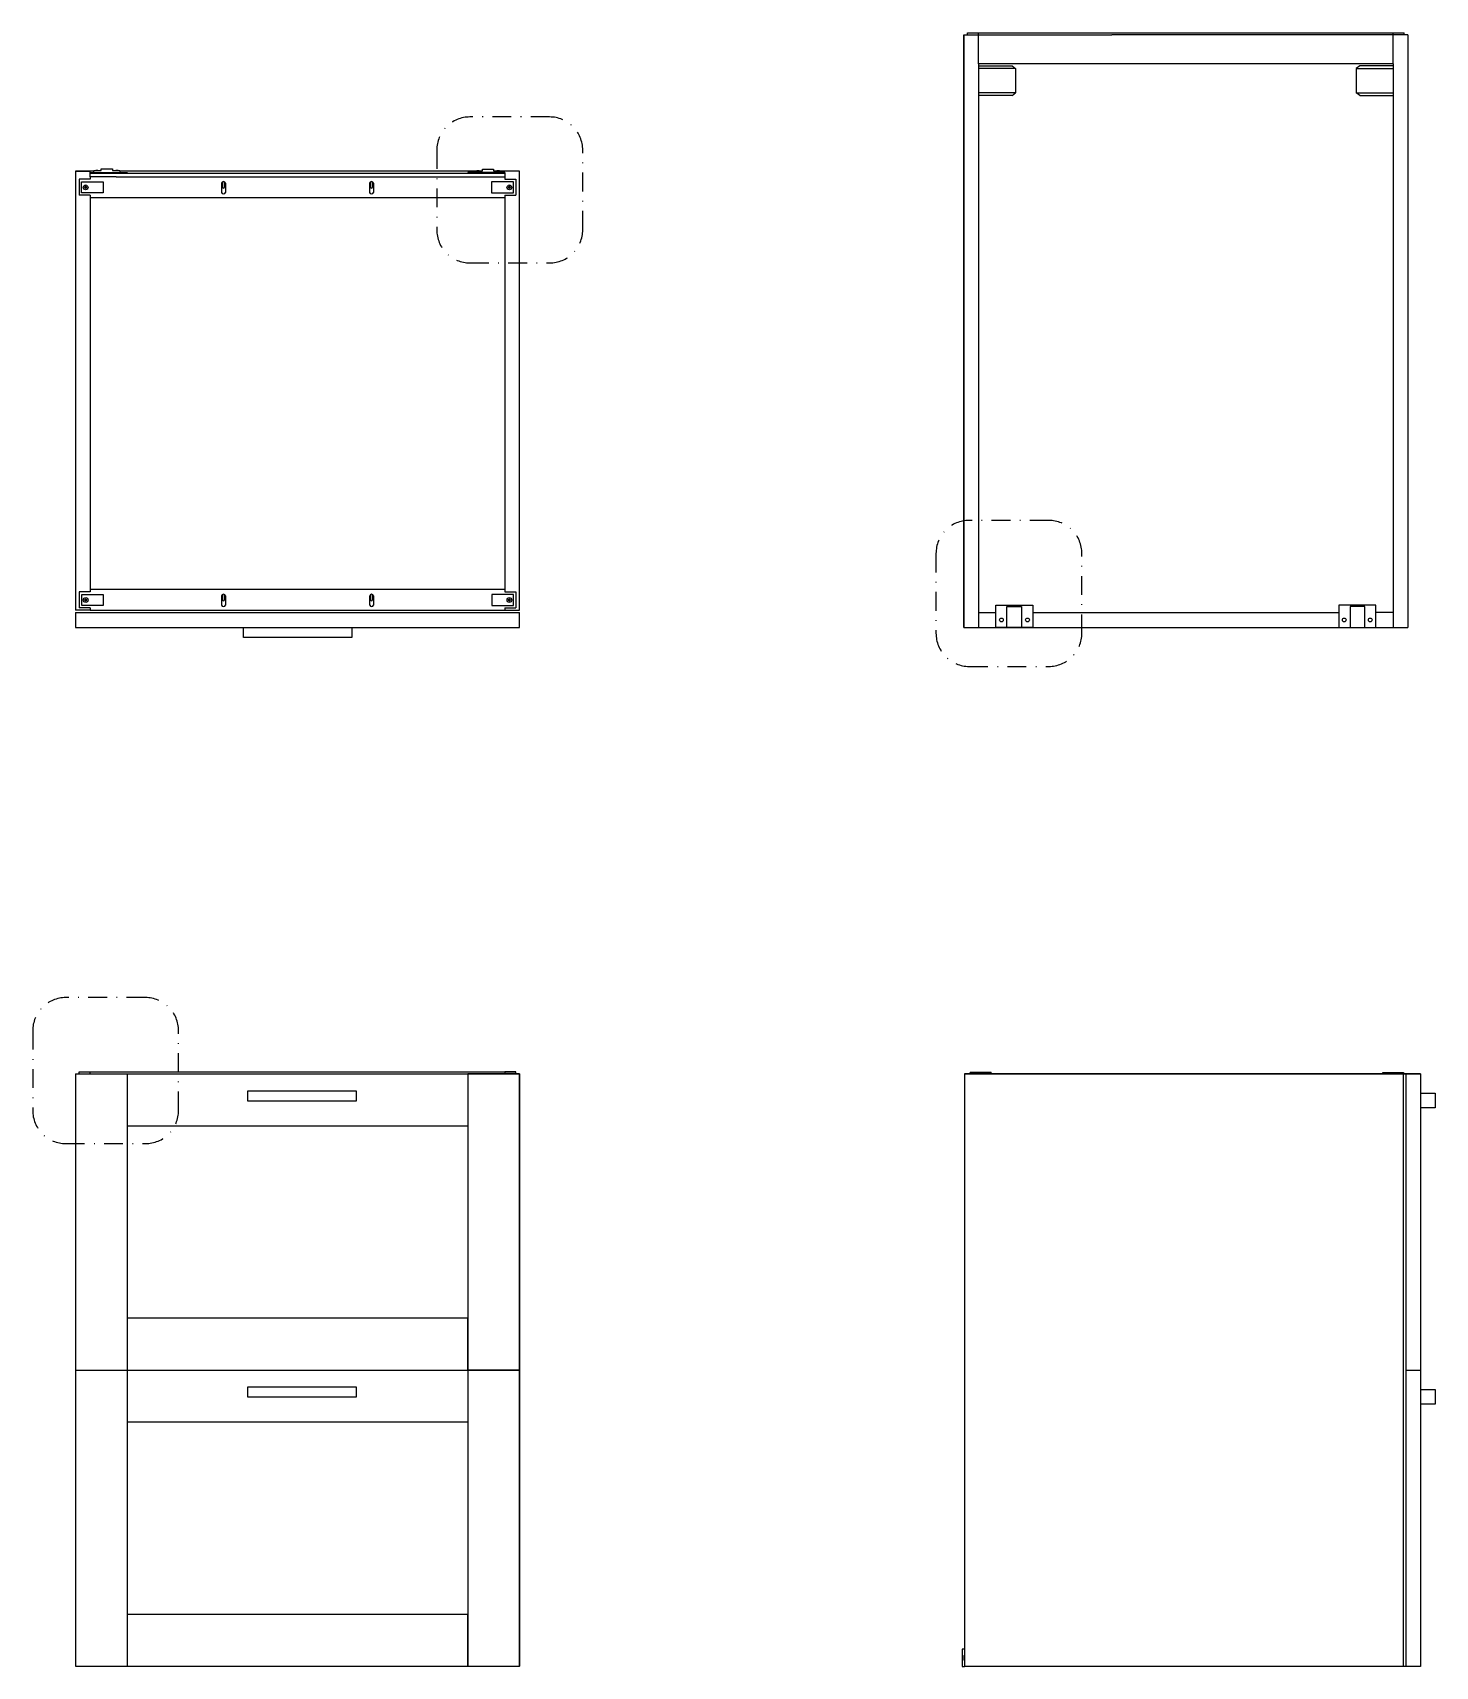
# Model space of a CAD drawing. Header units: millimetres. Extents: x 725 to 2544, y 1197 to 2001.
# Drawn here: x 745.3 to 934.8, y 1197.2 to 1417.8 of the extents above; entities that cross this region are included whole.
import ezdxf

# ---------------------------------------------------------------- set-up
doc = ezdxf.new("R2010")
doc.units = ezdxf.units.MM
doc.linetypes.add('TRATTOPUNTO', pattern=[25.4, 12.7, -6.35, 0, -6.35])
for name, color, linetype in [('A-FURN', 1, 'Continuous'), ('ARREDI', 1, 'Continuous'), ('TRATTEGGIO', 5, 'Continuous'), ('VITI E CERNIERE', 8, 'Continuous')]:
    doc.layers.add(name, color=color, linetype=linetype)

msp = doc.modelspace()

# ---------------------------------------------------------------- linework, layer by layer
at = {"layer": 'A-FURN'}
for p, q in [((753.1, 1339.81), (751.1, 1339.81)), ((809.1, 1339.81), (811.1, 1339.81)), ((871.49, 1277.21), (871.2, 1277.21)), ((874.75, 1277.21), (875.51, 1277.21)), ((930.5, 1277.21), (930.8, 1277.21))]:
    msp.add_line(p, q, dxfattribs=at)
at = {"layer": 'ARREDI'}
for p, q in [((871.1, 1417.51), (871.1, 1337.51)), ((871.1, 1337.51), (871.1, 1417.51)), ((871.1, 1417.51), (891.1, 1417.51)), ((931.1, 1417.51), (891.1, 1417.51)), ((931.1, 1417.51), (929.1, 1417.51)), ((931.1, 1417.51), (931.1, 1337.51)), ((931.1, 1417.51), (931.1, 1397.51)), ((873.1, 1413.62), (873.1, 1337.51)), ((929.1, 1413.62), (929.1, 1337.51)), ((753.6, 1399.11), (751.1, 1399.11)), ((751.1, 1399.11), (751.1, 1339.81)), ((751.1, 1399.11), (753.1, 1399.11)), ((751.1, 1399.11), (751.6, 1399.11)), ((753.1, 1398.94), (753.1, 1399.11)), ((805.1, 1399.11), (757.1, 1399.11)), ((811.1, 1399.11), (808.61, 1399.11)), ((811.1, 1399.11), (809.1, 1399.11)), ((811.1, 1339.81), (811.1, 1399.11)), ((931.1, 1397.51), (931.1, 1377.51)), ((753.1, 1395.54), (753.1, 1342.63)), ((809.1, 1395.54), (809.11, 1342.63)), ((931.1, 1377.51), (931.1, 1357.51)), ((931.1, 1357.51), (931.1, 1337.51)), ((751.1, 1339.51), (811.1, 1339.51)), ((751.1, 1339.51), (751.1, 1337.51)), ((811.1, 1337.51), (811.1, 1339.51)), ((873.1, 1339.51), (875.42, 1339.51)), ((880.42, 1339.51), (921.78, 1339.51)), ((929.1, 1339.51), (926.78, 1339.51)), ((929.1, 1339.51), (928.1, 1339.51)), ((751.1, 1337.51), (811.1, 1337.51)), ((773.79, 1336.12), (773.79, 1337.51)), ((773.79, 1337.51), (788.42, 1337.51)), ((788.42, 1337.51), (788.42, 1336.12)), ((871.1, 1337.51), (931.1, 1337.51)), ((788.42, 1336.12), (773.79, 1336.12)), ((751.1, 1277.21), (811.1, 1277.22)), ((751.1, 1277.21), (751.1, 1197.23)), ((751.1, 1277.21), (758.1, 1277.21)), ((758.1, 1277.21), (758.1, 1197.24)), ((758.1, 1277.21), (758.1, 1270.21)), ((811.1, 1277.21), (804.1, 1277.21)), ((804.1, 1277.21), (804.1, 1237.23)), ((811.1, 1277.23), (811.1, 1237.23)), ((811.1, 1197.21), (811.1, 1277.21)), ((871.2, 1277.21), (930.5, 1277.21)), ((932.8, 1277.21), (871.2, 1277.21)), ((871.2, 1277.21), (871.2, 1197.21)), ((871.49, 1277.21), (871.2, 1277.21)), ((871.2, 1277.21), (871.2, 1269.51)), ((874.75, 1277.21), (875.51, 1277.21)), ((930.5, 1277.21), (930.8, 1277.21)), ((930.5, 1197.21), (930.5, 1277.21)), ((930.8, 1277.21), (932.8, 1277.21)), ((932.8, 1277.21), (930.8, 1277.21)), ((930.8, 1277.21), (930.8, 1197.21)), ((932.8, 1277.21), (932.8, 1197.21)), ((932.8, 1277.21), (932.8, 1274.59)), ((774.38, 1273.53), (774.38, 1274.93)), ((774.38, 1274.93), (789.01, 1274.93)), ((789.01, 1273.53), (774.38, 1273.53)), ((789.01, 1274.93), (789.01, 1273.53)), ((932.8, 1274.59), (932.8, 1274.59)), ((932.8, 1274.59), (934.8, 1274.59)), ((934.8, 1274.59), (934.8, 1272.62)), ((934.8, 1272.62), (932.8, 1272.62)), ((758.1, 1270.21), (804.1, 1270.21)), ((871.2, 1269.51), (871.2, 1199.51)), ((804.1, 1244.23), (758.1, 1244.23)), ((804.1, 1237.23), (804.1, 1244.23)), ((751.1, 1237.22), (811.1, 1237.23)), ((751.1, 1237.22), (811.1, 1237.22)), ((751.1, 1237.22), (751.1, 1197.23)), ((751.1, 1237.22), (758.1, 1237.22)), ((758.1, 1237.22), (758.1, 1197.23)), ((758.1, 1237.22), (758.1, 1230.22)), ((804.1, 1237.23), (804.1, 1197.23)), ((811.1, 1237.22), (804.1, 1237.22)), ((804.1, 1237.22), (804.1, 1197.23)), ((811.1, 1237.24), (811.1, 1197.24)), ((811.1, 1237.23), (811.1, 1197.23)), ((930.8, 1237.21), (932.8, 1237.21)), ((932.8, 1237.21), (932.8, 1234.59)), ((774.38, 1233.54), (774.38, 1234.94)), ((774.38, 1234.94), (789.01, 1234.94)), ((789.01, 1233.54), (774.38, 1233.54)), ((789.01, 1234.94), (789.01, 1233.54)), ((932.8, 1234.59), (934.8, 1234.59)), ((934.8, 1234.59), (934.8, 1232.62)), ((934.8, 1232.62), (932.8, 1232.62)), ((758.1, 1230.22), (804.1, 1230.22)), ((804.1, 1204.23), (758.1, 1204.23)), ((804.1, 1197.23), (804.1, 1204.23)), ((751.1, 1197.23), (811.1, 1197.23)), ((932.8, 1197.21), (871.2, 1197.21)), ((932.8, 1197.21), (871.2, 1197.21)), ((930.8, 1197.21), (930.5, 1197.21))]:
    msp.add_line(p, q, dxfattribs=at)
at = {"layer": 'TRATTEGGIO', "linetype": 'TRATTOPUNTO', "ltscale": 0.2}
for points in [[(804.39, 1386.72), (815.15, 1386.72, 0.414214), (819.63, 1391.2), (819.63, 1401.95, 0.414214), (815.15, 1406.43), (804.39, 1406.43, 0.414214), (799.91, 1401.95), (799.91, 1391.2, 0.414214)], [(871.83, 1332.24), (882.58, 1332.24, 0.414214), (887.06, 1336.72), (887.06, 1347.47, 0.414214), (882.58, 1351.95), (871.83, 1351.95, 0.414214), (867.35, 1347.47), (867.35, 1336.72, 0.414214)], [(749.81, 1267.8), (760.56, 1267.8, 0.414214), (765.04, 1272.28), (765.04, 1283.03, 0.414214), (760.56, 1287.51), (749.81, 1287.51, 0.414214), (745.33, 1283.03), (745.33, 1272.28, 0.414214)]]:
    msp.add_lwpolyline(points, format="xyb", close=True, dxfattribs=at)
at = {"layer": 'VITI E CERNIERE'}
for p, q in [((871.6, 1417.81), (930.6, 1417.81)), ((871.6, 1417.51), (871.6, 1417.81)), ((871.6, 1417.81), (910.6, 1417.81)), ((871.6, 1417.51), (871.6, 1417.81)), ((873.1, 1417.51), (873.1, 1417.81)), ((873.1, 1413.62), (873.1, 1417.81)), ((929.1, 1417.51), (929.1, 1417.81)), ((929.1, 1413.62), (929.1, 1417.81)), ((930.6, 1417.51), (930.6, 1417.81)), ((930.6, 1417.51), (930.6, 1417.81)), ((929.1, 1413.62), (873.1, 1413.62)), ((873.1, 1413.34), (877.63, 1413.34)), ((878.1, 1412.98), (873.1, 1412.98)), ((877.63, 1413.34), (878.1, 1412.98)), ((878.1, 1412.98), (878.1, 1409.71)), ((924.58, 1413.34), (924.1, 1412.98)), ((924.1, 1412.98), (924.1, 1409.71)), ((924.1, 1412.98), (929.1, 1412.98)), ((929.1, 1413.34), (924.58, 1413.34)), ((878.1, 1409.71), (873.1, 1409.71)), ((877.63, 1409.34), (878.1, 1409.71)), ((924.58, 1409.34), (924.1, 1409.71)), ((924.1, 1409.71), (929.1, 1409.71)), ((877.63, 1409.34), (873.1, 1409.34)), ((924.58, 1409.34), (929.1, 1409.34)), ((753.1, 1398.86), (753.1, 1398.94)), ((753.1, 1398.94), (758.1, 1398.94)), ((753.1, 1398.94), (758.1, 1398.94)), ((753.1, 1398.36), (753.1, 1398.86)), ((753.1, 1398.86), (809.11, 1398.86)), ((753.6, 1398.94), (753.6, 1399.21)), ((753.6, 1399.21), (754.6, 1399.21)), ((753.84, 1399.21), (753.84, 1399.24)), ((753.84, 1399.24), (754.15, 1399.24)), ((754.15, 1399.24), (754.15, 1399.21)), ((754.6, 1399.21), (754.6, 1399.41)), ((754.6, 1399.41), (756.1, 1399.41)), ((756.1, 1399.41), (756.1, 1399.21)), ((756.1, 1399.21), (757.1, 1399.21)), ((756.55, 1399.21), (756.55, 1399.24)), ((756.55, 1399.24), (756.86, 1399.24)), ((756.86, 1399.24), (756.86, 1399.21)), ((757.1, 1399.21), (757.1, 1398.94)), ((758.1, 1398.94), (758.1, 1398.86)), ((809.11, 1398.94), (804.11, 1398.94)), ((804.11, 1398.94), (804.11, 1398.86)), ((804.11, 1398.94), (809.11, 1398.94)), ((805.1, 1399.16), (805.1, 1398.94)), ((805.1, 1399.16), (806.1, 1399.16)), ((805.34, 1399.16), (805.34, 1399.19)), ((805.34, 1399.19), (805.65, 1399.19)), ((805.65, 1399.19), (805.65, 1399.16)), ((806.1, 1399.16), (806.1, 1399.36)), ((806.1, 1399.36), (807.6, 1399.36)), ((807.6, 1399.36), (807.6, 1399.16)), ((807.6, 1399.16), (808.6, 1399.16)), ((808.05, 1399.16), (808.05, 1399.19)), ((808.05, 1399.19), (808.37, 1399.19)), ((808.37, 1399.19), (808.37, 1399.16)), ((808.61, 1399.16), (808.61, 1398.94)), ((809.11, 1398.94), (809.11, 1398.89)), ((809.11, 1398.86), (809.11, 1398.89)), ((809.11, 1398.86), (809.11, 1398.36)), ((753.1, 1398.03), (751.6, 1398.03)), ((751.6, 1398.03), (751.6, 1395.87)), ((753.1, 1398.36), (753.1, 1398.03)), ((756.6, 1398.36), (753.1, 1398.36)), ((756.6, 1398.36), (809.11, 1398.36)), ((770.84, 1397.49), (770.84, 1396.25)), ((770.97, 1397.59), (770.97, 1396.94)), ((771.24, 1397.59), (771.24, 1396.94)), ((771.36, 1397.49), (771.36, 1396.25)), ((790.84, 1397.49), (790.84, 1396.25)), ((790.97, 1397.59), (790.97, 1396.94)), ((791.24, 1397.59), (791.24, 1396.94)), ((791.36, 1397.49), (791.36, 1396.25)), ((809.11, 1398.36), (809.11, 1398.03)), ((809.11, 1398.03), (810.61, 1398.03)), ((810.61, 1398.03), (810.61, 1395.87)), ((753.1, 1395.87), (751.6, 1395.87)), ((753.1, 1395.87), (753.1, 1395.54)), ((753.1, 1395.54), (809.11, 1395.54)), ((809.11, 1395.87), (810.61, 1395.87)), ((809.11, 1395.87), (809.11, 1395.54)), ((753.1, 1342.3), (751.6, 1342.3)), ((751.6, 1342.3), (751.6, 1340.14)), ((753.1, 1342.63), (753.1, 1342.3)), ((809.11, 1342.63), (753.1, 1342.63)), ((770.85, 1341.76), (770.85, 1340.52)), ((770.97, 1341.86), (770.97, 1341.21)), ((771.24, 1341.86), (771.24, 1341.21)), ((771.36, 1341.76), (771.36, 1340.52)), ((790.85, 1341.76), (790.85, 1340.52)), ((790.97, 1341.86), (790.97, 1341.21)), ((791.24, 1341.86), (791.24, 1341.21)), ((791.36, 1341.76), (791.36, 1340.52)), ((809.11, 1342.63), (809.11, 1342.3)), ((809.11, 1342.3), (810.61, 1342.3)), ((810.61, 1342.3), (810.61, 1340.14)), ((751.1, 1339.81), (751.1, 1339.81)), ((753.1, 1340.14), (751.6, 1340.14)), ((753.1, 1340.14), (753.1, 1339.81)), ((753.1, 1339.81), (809.1, 1339.81)), ((809.1, 1340.14), (810.61, 1340.14)), ((809.1, 1340.14), (809.1, 1339.81)), ((875.42, 1337.51), (875.42, 1340.51)), ((875.42, 1340.51), (880.42, 1340.51)), ((876.92, 1337.51), (876.92, 1340.31)), ((876.92, 1340.31), (877.92, 1340.31)), ((877.92, 1340.31), (878.92, 1340.31)), ((878.92, 1340.31), (878.92, 1337.51)), ((880.42, 1340.51), (880.42, 1337.51)), ((926.78, 1340.51), (921.78, 1340.51)), ((921.78, 1340.51), (921.78, 1337.51)), ((924.28, 1340.31), (923.28, 1340.31)), ((923.28, 1340.31), (923.28, 1337.51)), ((925.28, 1340.31), (924.28, 1340.31)), ((925.28, 1337.51), (925.28, 1340.31)), ((926.78, 1337.51), (926.78, 1340.51)), ((880.42, 1337.51), (875.42, 1337.51)), ((921.78, 1337.51), (926.78, 1337.51)), ((751.6, 1277.51), (810.6, 1277.51)), ((751.6, 1277.21), (751.6, 1277.51)), ((753.1, 1277.21), (753.1, 1277.51)), ((810.6, 1277.51), (809.1, 1277.51)), ((809.1, 1277.51), (809.1, 1277.22)), ((810.6, 1277.22), (810.6, 1277.51)), ((871.95, 1277.21), (871.95, 1277.41)), ((871.95, 1277.41), (874.75, 1277.41)), ((874.82, 1277.41), (871.95, 1277.41)), ((871.95, 1277.41), (872.45, 1277.41)), ((872.45, 1277.41), (872.45, 1277.21)), ((874.82, 1277.21), (874.82, 1277.41)), ((874.82, 1277.35), (874.82, 1277.21)), ((927.7, 1277.21), (927.7, 1277.41)), ((927.7, 1277.41), (930.5, 1277.41)), ((930.5, 1277.41), (930.5, 1277.21)), ((871.1, 1199.51), (870.9, 1199.51)), ((870.9, 1199.51), (870.9, 1197.21)), ((871.2, 1199.51), (871.1, 1199.51)), ((871.1, 1198.69), (871.1, 1198.04)), ((871.2, 1198.48), (871.1, 1198.68)), ((871.1, 1198.04), (871.2, 1198.22)), ((871.2, 1199.51), (871.2, 1197.21)), ((870.9, 1197.21), (871.2, 1197.21)), ((870.9, 1197.21), (870.9, 1197.21))]:
    msp.add_line(p, q, dxfattribs=at)
for points in [[(751.94, 1397.67), (754.87, 1397.67), (754.87, 1396.18), (751.94, 1396.18)], [(810.26, 1397.67), (807.33, 1397.67), (807.33, 1396.18), (810.26, 1396.18)], [(751.95, 1341.94), (754.87, 1341.94), (754.87, 1340.45), (751.95, 1340.45)], [(810.26, 1341.94), (807.34, 1341.94), (807.34, 1340.45), (810.26, 1340.45)]]:
    msp.add_lwpolyline(points, close=True, dxfattribs=at)
for points in [[(752.46, 1396.95), (752.33, 1396.95), (752.33, 1396.9), (752.46, 1396.9)], [(752.51, 1396.95), (752.51, 1397.08), (752.46, 1397.08), (752.46, 1396.95)], [(752.46, 1396.9), (752.46, 1396.77), (752.51, 1396.77), (752.51, 1396.9)], [(752.51, 1396.9), (752.64, 1396.9), (752.64, 1396.95), (752.51, 1396.95)], [(809.69, 1396.95), (809.56, 1396.95), (809.56, 1396.9), (809.69, 1396.9)], [(809.75, 1396.95), (809.75, 1397.08), (809.69, 1397.08), (809.69, 1396.95)], [(809.69, 1396.9), (809.69, 1396.77), (809.75, 1396.77), (809.75, 1396.9)], [(809.75, 1396.9), (809.88, 1396.9), (809.88, 1396.95), (809.75, 1396.95)], [(752.51, 1341.22), (752.51, 1341.35), (752.46, 1341.35), (752.46, 1341.22)], [(809.75, 1341.22), (809.75, 1341.35), (809.7, 1341.35), (809.7, 1341.22)], [(752.46, 1341.22), (752.33, 1341.22), (752.33, 1341.17), (752.46, 1341.17)], [(752.46, 1341.17), (752.46, 1341.04), (752.51, 1341.04), (752.51, 1341.17)], [(752.51, 1341.17), (752.64, 1341.17), (752.64, 1341.22), (752.51, 1341.22)], [(809.7, 1341.22), (809.57, 1341.22), (809.57, 1341.17), (809.7, 1341.17)], [(809.7, 1341.17), (809.7, 1341.04), (809.75, 1341.04), (809.75, 1341.17)], [(809.75, 1341.17), (809.88, 1341.17), (809.88, 1341.22), (809.75, 1341.22)], [(871.1, 1198.52), (871.1, 1198.52), (871.16, 1198.52), (871.16, 1198.39)], [(871.1, 1198.39), (871.16, 1198.39), (871.16, 1198.34), (871.1, 1198.34)], [(871.16, 1198.34), (871.16, 1198.21), (871.1, 1198.21), (871.1, 1198.21)]]:
    msp.add_lwpolyline(points, dxfattribs=at)
for centre, radius in [((752.48, 1396.92), 0.323), ((809.72, 1396.92), 0.323), ((752.49, 1341.2), 0.323), ((809.72, 1341.2), 0.323), ((876.19, 1338.51), 0.253), ((879.71, 1338.51), 0.253), ((922.5, 1338.51), 0.253), ((926.01, 1338.51), 0.253)]:
    msp.add_circle(centre, radius, dxfattribs=at)
for centre, radius, start, end in [((771.1, 1397.44), 0.263, 11.2554, 168.7446), ((771.1, 1397.56), 0.138, 11.2554, 168.7446), ((771.1, 1396.96), 0.138, 191.2554, 348.7446), ((791.1, 1397.44), 0.263, 11.2554, 168.7446), ((791.1, 1397.56), 0.138, 11.2554, 168.7446), ((791.1, 1396.96), 0.138, 191.2554, 348.7446), ((771.1, 1396.3), 0.263, 191.2554, 348.7446), ((791.1, 1396.3), 0.263, 191.2554, 348.7446), ((771.11, 1341.71), 0.263, 11.2554, 168.7446), ((771.11, 1341.84), 0.138, 11.2554, 168.7446), ((791.11, 1341.71), 0.263, 11.2554, 168.7446), ((791.11, 1341.84), 0.138, 11.2554, 168.7446), ((771.11, 1340.57), 0.263, 191.2554, 348.7446), ((771.11, 1341.24), 0.138, 191.2554, 348.7446), ((791.11, 1340.57), 0.263, 191.2554, 348.7446), ((791.11, 1341.24), 0.138, 191.2554, 348.7446)]:
    msp.add_arc(centre, radius, start, end, dxfattribs=at)

doc.saveas('drawing.dxf')
